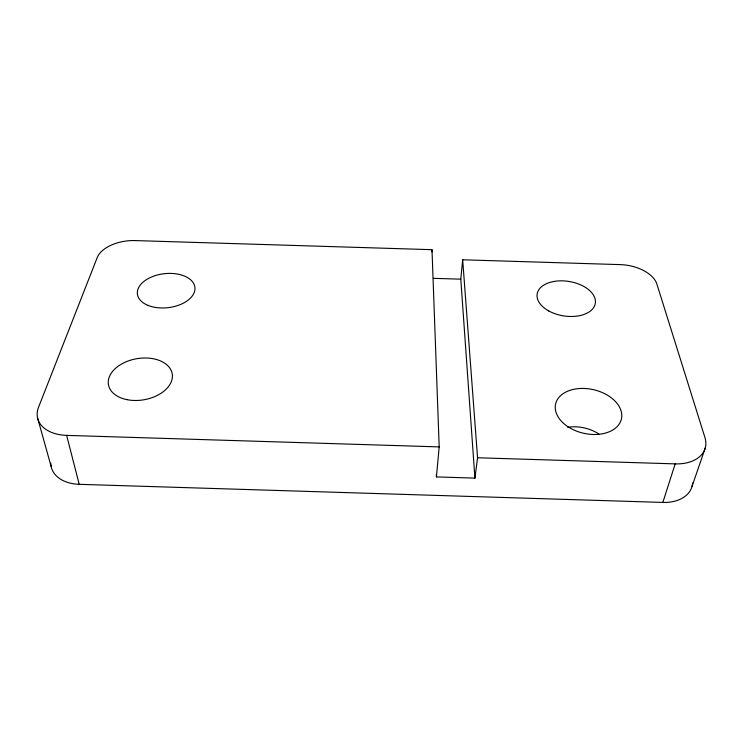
<?xml version="1.0" encoding="UTF-8"?>
<svg xmlns="http://www.w3.org/2000/svg" width="743" height="743" viewBox="0 0 743 743"><rect width="100%" height="100%" fill="white"/><g stroke="black" fill="none" stroke-linecap="round" stroke-linejoin="round"><path stroke-width="1.11" d="M431.832 251.97L431.999 249.685L135.077 240.574A32.386 18.176 -7.2 0 0 97.203 257.626L38.534 407.285A39.295 25.346 -13 0 0 66.647 435.379L79.213 484.325L662.83 502.426A37.568 25.494 17.8 0 0 692.625 482.941M662.83 502.426L675.192 463.883A38.97 25.42 16.7 0 0 704.94 437.525L656.877 284.049A32.172 18.269 10.7 0 0 620.451 264.629L462.675 259.781L477.563 457.762L474.916 478.111L436.42 476.913L439.197 446.905L431.999 249.685M474.916 478.111L460.79 279.173L462.675 259.781M692.067 486.275L705.321 447.797M433.355 278.328L460.79 279.173M66.647 435.379L439.197 446.905M477.563 457.762L675.192 463.883M37.456 417.482L51.118 466.418M436.345 474.601L436.42 476.913M567.708 427.318A32.562 22.457 13.7 0 1 598.904 433.996M79.213 484.325A37.54 25.457 -14.4 0 1 50.784 463.056M148.061 305.41A28.958 17.089 -6.6 0 0 194.629 291.2A28.958 17.089 -6.6 0 0 155.733 275.467A28.958 17.089 -6.6 0 0 148.061 305.41M126.858 399.632A32.339 20.841 -9.6 0 0 172.274 374.203A32.339 20.841 -9.6 0 0 121.852 363.866A32.339 20.841 -9.6 0 0 126.858 399.632M562.674 422.526A33.751 22.346 12.8 0 0 619.597 423.436A33.751 22.346 12.8 0 0 583.255 388.431A33.751 22.346 12.8 0 0 562.674 422.526M548.705 310.908A29.451 17.423 9.1 0 0 595.236 303.785A29.451 17.423 9.1 0 0 554.77 281.318A29.451 17.423 9.1 0 0 548.705 310.908"/></g></svg>
